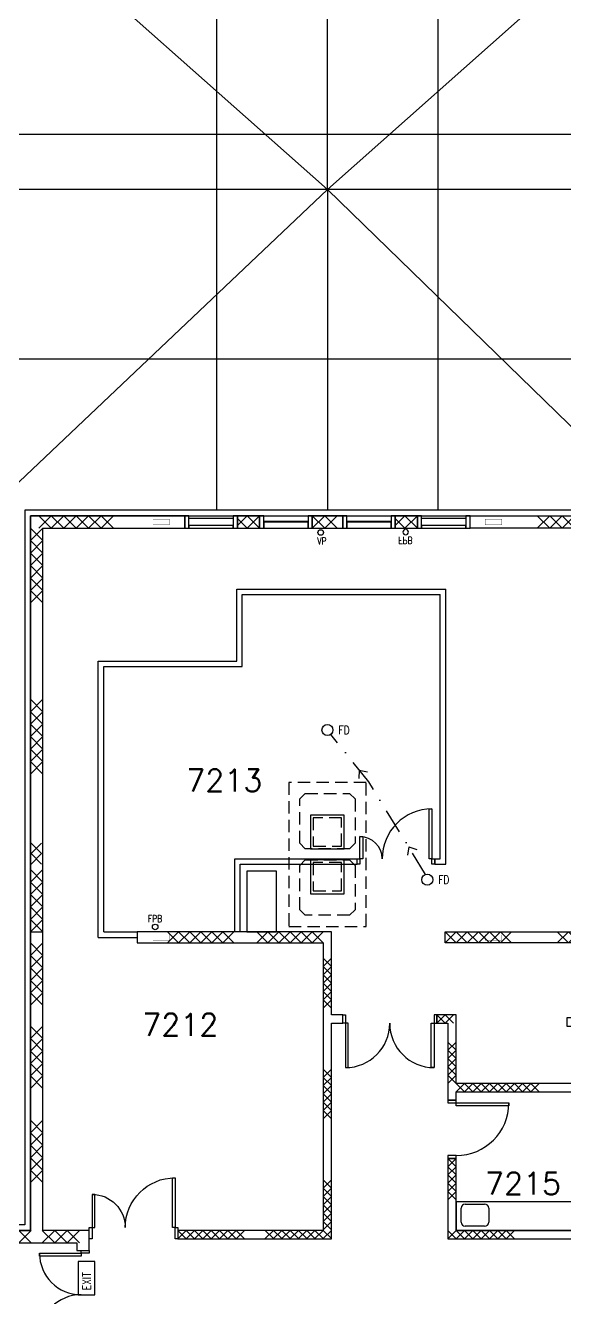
# Model space of a CAD drawing. Header units: millimetres. Extents: x -68474 to 336725, y -113450 to 40976.
# Drawn here: x 102547 to 112282, y -80000 to -57038 of the extents above; entities that cross this region are included whole.
import ezdxf

# ---------------------------------------------------------------- set-up
doc = ezdxf.new("R2010")
doc.units = ezdxf.units.MM
doc.header["$LTSCALE"] = 900
doc.linetypes.add('s5152a$0$DASHDOT', pattern=[1, 0.5, -0.25, 0, -0.25])
doc.linetypes.add('s5152a$0$HIDDEN', pattern=[0.375, 0.25, -0.125])
for name, color, linetype in [('s5152a$0$12', 7, 'Continuous'), ('s5152a$0$20', 7, 'Continuous'), ('s5152a$0$22', 7, 'Continuous'), ('s5152a$0$23', 7, 'Continuous'), ('s5152a$0$25', 7, 'Continuous'), ('s5152a$0$30', 7, 'Continuous'), ('s5152a$0$31', 7, 'Continuous'), ('s5152a$0$45', 7, 'Continuous'), ('s5152a$0$49', 7, 'Continuous'), ('s5152a$0$56', 7, 'Continuous'), ('s5152a$0$6', 7, 'Continuous'), ('s5152a$0$7', 7, 'Continuous'), ('s5152a$0$ex_hid', 252, 's5152a$0$HIDDEN'), ('s5152a$0$new_dim', 9, 'Continuous'), ('s5152a$0$new_dr', 9, 'Continuous'), ('s5152a$0$new_part', 7, 'Continuous'), ('s5152a$0$ROOM-NO', 4, 'Continuous')]:
    doc.layers.add(name, color=color, linetype=linetype)
doc.styles.add('s5152a$0$STANDARD', font='SIMPLEX')

# ---------------------------------------------------------------- blocks, each defined once
blk = doc.blocks.new('s5152a$0$CH225')
at = {"layer": 's5152a$0$22', "color": 14, "linetype": 'Continuous'}
for points in [[(0, 0), (0.225, 0.225), (0.45, 0), (0.675, 0.225), (0.9, 0), (1.125, 0.225), (1.35, 0)], [(0, 0.225), (0.225, 0), (0.45, 0.225), (0.675, 0), (0.9, 0.225), (1.125, 0), (1.35, 0.225)]]:
    blk.add_lwpolyline(points, dxfattribs=at)
blk = doc.blocks.new('s5152a$0$H900')
at = {"layer": 's5152a$0$22', "color": 1, "linetype": 'Continuous'}
for points in [[(0, 0), (0.15, 0.15), (0.3, 0), (0.45, 0.15), (0.6, 0), (0.75, 0.15), (0.9, 0)], [(0, 0.15), (0.15, 0), (0.3, 0.15), (0.45, 0), (0.6, 0.15), (0.75, 0), (0.9, 0.15)]]:
    blk.add_lwpolyline(points, dxfattribs=at)
blk = doc.blocks.new('s5152a$0$H1200')
at = {"layer": 's5152a$0$22', "color": 1, "linetype": 'Continuous'}
for points in [[(0, 0), (0.15, 0.15), (0.3, 0), (0.45, 0.15), (0.6, 0), (0.75, 0.15), (0.9, 0), (1.05, 0.15), (1.2, 0)], [(0, 0.15), (0.15, 0), (0.3, 0.15), (0.45, 0), (0.6, 0.15), (0.75, 0), (0.9, 0.15), (1.05, 0), (1.2, 0.15)]]:
    blk.add_lwpolyline(points, dxfattribs=at)
blk = doc.blocks.new('s5152a$0$FD')
at = {"layer": 's5152a$0$45', "color": 10, "linetype": 'Continuous'}
blk.add_circle((0, 0), 0.1, dxfattribs=at)
at = {"layer": 's5152a$0$45', "color": 10, "linetype": 'Continuous', "style": 's5152a$0$STANDARD', "width": 0.8}
blk.add_text('FD', height=0.15, dxfattribs=at).set_placement((0.2, -0.075))
blk = doc.blocks.new('s5152a$0$H300')
at = {"layer": 's5152a$0$22', "color": 1, "linetype": 'Continuous'}
for points in [[(0, 0), (0.15, 0.15), (0.3, 0)], [(0, 0.15), (0.15, 0), (0.3, 0.15)]]:
    blk.add_lwpolyline(points, dxfattribs=at)
blk = doc.blocks.new('s5152a$0$FPB')
at = {"layer": 's5152a$0$45', "color": 15, "linetype": 'Continuous'}
blk.add_circle((0, 0), 0.05, dxfattribs=at)
at = {"layer": 's5152a$0$45', "color": 15, "linetype": 'Continuous', "style": 's5152a$0$STANDARD', "width": 0.8}
blk.add_text('FPB', height=0.125, dxfattribs=at).set_placement((-0.1323, 0.0875))
blk = doc.blocks.new('s5152a$0$D1600E')
at = {"layer": 's5152a$0$30', "linetype": 'Continuous'}
for points in [[(0.05, 0.2), (0.1, 0.2), (0.1, 1.1), (0.05, 1.1)], [(1.55, 0.2), (1.5, 0.2), (1.5, 0.8), (1.55, 0.8)], [(0, 0), (0.05, 0), (0.05, 0.2), (0, 0.2)], [(1.55, 0), (1.6, 0), (1.6, 0.2), (1.55, 0.2)]]:
    blk.add_lwpolyline(points, close=True, dxfattribs=at)
for centre, radius, start, end in [((0.05, 0.2), 0.900002, 0, 90), ((1.550003, 0.2), 0.600001, 90, 179.999994)]:
    blk.add_arc(centre, radius, start, end, dxfattribs=at)
blk = doc.blocks.new('s5152a$0$EXIT')
at = {"layer": 's5152a$0$56', "color": 1, "linetype": 'Continuous'}
blk.add_lwpolyline([(0, 0), (0.6, 0), (0.6, 0.3), (0, 0.3)], close=True, dxfattribs=at)
at = {"layer": 's5152a$0$56', "color": 1, "linetype": 'Continuous', "style": 's5152a$0$STANDARD', "width": 0.8}
blk.add_text('EXIT', height=0.15, dxfattribs=at).set_placement((0.0816, 0.0747))
blk = doc.blocks.new('s5152a$0$H750')
at = {"layer": 's5152a$0$22', "color": 11, "linetype": 'Continuous'}
for points in [[(0, 0.15), (0.15, 0), (0.3, 0.15), (0.45, 0), (0.6, 0.15), (0.75, 0)], [(0, 0), (0.15, 0.15), (0.3, 0), (0.45, 0.15), (0.6, 0), (0.75, 0.15)]]:
    blk.add_lwpolyline(points, dxfattribs=at)
blk = doc.blocks.new('s5152a$0$D1050B')
at = {"layer": 's5152a$0$30', "color": 14, "linetype": 'Continuous'}
blk.add_lwpolyline([(0.05, 0.15), (0.05, 1.1), (0.1, 1.1), (0.1, 0.15), (0, 0.15), (0, 0), (0.05, 0), (0.05, 0.15)], dxfattribs=at)
blk.add_lwpolyline([(1, 0), (1.05, 0), (1.05, 0.15), (1, 0.15)], close=True, dxfattribs=at)
blk.add_arc((0.05, 0.15), 0.95, 0, 90, dxfattribs=at)
blk = doc.blocks.new('s5152a$0$D1700B')
at = {"layer": 's5152a$0$30', "color": 14, "linetype": 'Continuous'}
for points in [[(0, 0), (0.05, 0), (0.05, 0.95), (0.1, 0.95), (0.1, 0.15), (0, 0.15), (0, 0)], [(1.7, 0), (1.65, 0), (1.65, 0.95), (1.6, 0.95), (1.6, 0.15), (1.7, 0.15), (1.7, 0)]]:
    blk.add_lwpolyline(points, dxfattribs=at)
for centre, start, end in [((0.05, 0.15), 0, 90), ((1.650003, 0.15), 90, 180)]:
    blk.add_arc(centre, 0.800001, start, end, dxfattribs=at)
blk = doc.blocks.new('s5152a$0$D1600B')
at = {"layer": 's5152a$0$30', "color": 4, "linetype": 'Continuous'}
for points in [[(0.05, 0.15), (0.1, 0.15), (0.1, 0.9), (0.05, 0.9)], [(1.55, 0.15), (1.5, 0.15), (1.5, 0.9), (1.55, 0.9)], [(0, 0), (0.05, 0), (0.05, 0.15), (0, 0.15)], [(1.6, 0), (1.55, 0), (1.55, 0.15), (1.6, 0.15)]]:
    blk.add_lwpolyline(points, close=True, dxfattribs=at)
for centre, start, end in [((0.05, 0.15), 0, 90), ((1.550003, 0.15), 90, 180)]:
    blk.add_arc(centre, 0.750001, start, end, dxfattribs=at)
blk = doc.blocks.new('s5152a$0$INSINK')
at = {"layer": 's5152a$0$49', "color": 2, "linetype": 'Continuous'}
for p, q in [((0, 0.075), (0, 0.325)), ((0.075, 0.4), (0.425, 0.4)), ((0.5, 0.325), (0.5, 0.075)), ((0.425, 0), (0.075, 0))]:
    blk.add_line(p, q, dxfattribs=at)
for centre, start, end in [((0.075, 0.325001), 89.999997, 179.999997), ((0.425001, 0.325001), 0, 90), ((0.075, 0.075), 179.999997, 269.999997), ((0.425001, 0.075), 270, 0)]:
    blk.add_arc(centre, 0.075, start, end, dxfattribs=at)

msp = doc.modelspace()

# ---------------------------------------------------------------- linework, layer by layer
at = {"layer": 's5152a$0$12', "color": 8, "linetype": 'Continuous'}
msp.add_line((126000.1, -59999.9), (108000, -59999.9), dxfattribs=at)
at = {"layer": 's5152a$0$20', "color": 11, "linetype": 'Continuous'}
for p, q in [((102637.6, -73399.9), (102862.6, -73399.9)), ((110325.1, -77487.4), (110175.1, -77487.4)), ((110175.1, -77487.4), (110175.1, -78937.4)), ((110325.1, -78787.4), (110325.1, -77487.4)), ((110175.1, -78937.4), (111825.1, -78937.4)), ((111825.1, -78787.4), (110325.1, -78787.4)), ((113175.1, -78787.4), (111825.1, -78787.4)), ((111825.1, -78937.4), (121650.6, -78937.4))]:
    msp.add_line(p, q, dxfattribs=at)
at = {"layer": 's5152a$0$20', "linetype": 'Continuous'}
for points in [[(105425.1, -65886.9), (102637.1, -65886.9), (102637.1, -78787.4), (101800.2, -78787.4), (101800.2, -79149.9), (102025.2, -79149.9), (102025.2, -79012.4), (103475.2, -79012.4), (103475.2, -79149.9), (103700.2, -79149.9), (103700.2, -78787.4), (102862.1, -78787.4), (102862.1, -66111.9), (105425.1, -66111.9)], [(106375.1, -66111.9), (106775.1, -66111.9), (106775.1, -65886.9), (106375.1, -65886.9)], [(107725.1, -66111.9), (108275.1, -66111.9), (108275.1, -65886.9), (107725.1, -65886.9)], [(109225.1, -66111.9), (109625.1, -66111.9), (109625.1, -65886.9), (109225.1, -65886.9)], [(110125.1, -73599.9), (110125.1, -73399.9), (113137.6, -73399.9), (113137.6, -66111.9), (110575.1, -66111.9), (110575.1, -65886.9), (113363.1, -65886.9), (113363.1, -73399.9), (113463.1, -73399.9), (113463.1, -73599.9), (113363.1, -73599.9)]]:
    msp.add_lwpolyline(points, close=True, dxfattribs=at)
at = {"layer": 's5152a$0$20', "color": 11, "linetype": 'Continuous'}
for points in [[(107925.1, -78786.9), (105300.2, -78787.4), (105300.2, -78937.4), (108075.1, -78937.4), (108075.1, -78786.9), (108075.1, -75049.4), (108275.1, -75049.4), (108275.1, -74899.4), (108075.1, -74899.4), (108075.1, -73599.9), (108075.1, -73399.9), (104563.1, -73399.9), (104563.1, -73599.9), (107925.1, -73599.9)], [(109975.1, -74899.4), (109975.1, -75049.4), (110175.1, -75049.4), (110175.1, -76437.4), (110325.1, -76437.4), (110325.1, -76287.4), (113175.1, -76287.4), (113175.1, -76437.4), (113325.1, -76437.4), (113325.1, -74949.4), (112325.1, -74949.4), (112325.1, -75099.4), (113175.1, -75099.4), (113175.1, -76137.4), (110325.1, -76137.4), (110325.1, -74899.4)]]:
    msp.add_lwpolyline(points, close=True, dxfattribs=at)
at = {"layer": 's5152a$0$22', "linetype": 'Continuous'}
for points in [[(106375.1, -66061.9), (106550.1, -65886.9), (106775.1, -66111.9)], [(106375.1, -65936.9), (106550.1, -66111.9), (106775.1, -65886.9)], [(109225.1, -65936.9), (109400.1, -66111.9), (109625.1, -65886.9)], [(109225.1, -66061.9), (109400.1, -65886.9), (109625.1, -66111.9)]]:
    msp.add_lwpolyline(points, dxfattribs=at)
at = {"layer": 's5152a$0$22', "color": 11, "linetype": 'Continuous'}
for points in [[(102650.1, -79012.4), (102425.1, -78787.4), (102200.1, -79012.4), (101975.1, -78787.4)], [(102650.1, -78787.4), (102425.1, -79012.4), (102200.1, -78787.4), (101975.1, -79012.4)], [(102850.1, -79012.4), (103075.1, -78787.4), (103300.1, -79012.4), (103525.1, -78787.4)], [(102850.1, -78787.4), (103075.1, -79012.4), (103300.1, -78787.4), (103525.1, -79012.4)]]:
    msp.add_lwpolyline(points, dxfattribs=at)
at = {"layer": 's5152a$0$23', "color": 14, "linetype": 'Continuous'}
for points in [[(105425.1, -66111.9), (105500.1, -66111.9), (105500.1, -65886.9), (105425.1, -65886.9)], [(105500.1, -65886.9), (106300.1, -65886.9), (106300.1, -65936.9), (105500.1, -65936.9)], [(106300.1, -66111.9), (106375.1, -66111.9), (106375.1, -65886.9), (106300.1, -65886.9)], [(106775.1, -66111.9), (106850.1, -66111.9), (106850.1, -65886.9), (106775.1, -65886.9)], [(106850.1, -65886.9), (107650.1, -65886.9), (107650.1, -65994.4), (106850.1, -65994.4)], [(107650.1, -66111.9), (107725.1, -66111.9), (107725.1, -65886.9), (107650.1, -65886.9)], [(108275.1, -66111.9), (108350.1, -66111.9), (108350.1, -65886.9), (108275.1, -65886.9)], [(108350.1, -65886.9), (109150.1, -65886.9), (109150.1, -65994.4), (108350.1, -65994.4)], [(109150.1, -66111.9), (109225.1, -66111.9), (109225.1, -65886.9), (109150.1, -65886.9)], [(109625.1, -66111.9), (109700.1, -66111.9), (109700.1, -65886.9), (109625.1, -65886.9)], [(109700.1, -65886.9), (110500.1, -65886.9), (110500.1, -65936.9), (109700.1, -65936.9)], [(110500.1, -66111.9), (110575.1, -66111.9), (110575.1, -65886.9), (110500.1, -65886.9)], [(105500.1, -66111.9), (106300.1, -66111.9), (106300.1, -66061.9), (105500.1, -66061.9)], [(106850.1, -66111.9), (107650.1, -66111.9), (107650.1, -66004.4), (106850.1, -66004.4)], [(108350.1, -66111.9), (109150.1, -66111.9), (109150.1, -66004.4), (108350.1, -66004.4)], [(109700.1, -66111.9), (110500.1, -66111.9), (110500.1, -66061.9), (109700.1, -66061.9)]]:
    msp.add_lwpolyline(points, close=True, dxfattribs=at)
at = {"layer": 's5152a$0$25', "linetype": 'Continuous'}
msp.add_lwpolyline([(101800.2, -78687.4), (101700.2, -78687.4), (101700.2, -79149.9), (101800.2, -79149.9), (101800.2, -78787.4), (102638.1, -78787.4), (102637.1, -65886.9), (113363.1, -65886.9), (113363.1, -73399.9), (113463.1, -73399.9), (113463.1, -65786.9), (102537.1, -65786.9), (102538.1, -73287.4), (102538.1, -78687.4)], close=True, dxfattribs=at)
at = {"layer": 's5152a$0$31', "color": 1, "linetype": 'Continuous'}
msp.add_lwpolyline([(107081.75692, -73399.9), (107081.75692, -72304.23362), (106545.21075, -72304.23362), (106545.21075, -73399.9)], close=True, dxfattribs=at)
at = {"layer": 's5152a$0$31', "color": 14, "linetype": 'Continuous'}
msp.add_lwpolyline([(110325.1, -78787.4), (113175.1, -78787.4), (113175.1, -78274.9), (110325.1, -78274.9)], close=True, dxfattribs=at)
at = {"layer": 's5152a$0$45', "color": 8, "linetype": 'Continuous'}
for p, q in [((108000, -59999.9), (108000, -49075)), ((99181.3, -52174.5), (108000, -59999.9)), ((116818.7, -52174.5), (108000, -59999.9)), ((108000, -59999.9), (101150, -59999.9)), ((108000, -59999.9), (116821.2, -68572.6)), ((108000, -59999.9), (108000, -65786.9))]:
    msp.add_line(p, q, dxfattribs=at)
msp.add_lwpolyline([(108000, -59999.9), (102087, -65600), (99178.8, -68572.6)], dxfattribs=at)
at = {"layer": 's5152a$0$45', "color": 8, "linetype": 's5152a$0$HIDDEN'}
for points in [[(107300.1, -73299.9), (108700.1, -73299.9), (108700.1, -70699.9), (107300.1, -70699.9)], [(107600.1, -71899.9), (107500.1, -71799.9), (107500.1, -70999.9), (107600.1, -70899.9), (108400.1, -70899.9), (108500.1, -70999.9), (108500.1, -71799.9), (108400.1, -71899.9)], [(107745.1, -71849.9), (108255.1, -71849.9), (108255.1, -71339.9), (107745.1, -71339.9)], [(107500.1, -72199.9), (107600.1, -72099.9), (108400.1, -72099.9), (108500.1, -72199.9), (108500.1, -72999.9), (108400.1, -73099.9), (107600.1, -73099.9), (107500.1, -72999.9)], [(107745.1, -72659.9), (108255.1, -72659.9), (108255.1, -72149.9), (107745.1, -72149.9)]]:
    msp.add_lwpolyline(points, close=True, dxfattribs=at)
at = {"layer": 's5152a$0$45', "color": 8, "linetype": 'Continuous'}
for points in [[(107695.1, -71899.9), (108305.1, -71899.9), (108305.1, -71289.9), (107695.1, -71289.9)], [(107695.1, -72709.9), (108305.1, -72709.9), (108305.1, -72099.9), (107695.1, -72099.9)]]:
    msp.add_lwpolyline(points, close=True, dxfattribs=at)
at = {"layer": 's5152a$0$45', "color": 15, "linetype": 'Continuous'}
msp.add_circle((107878.6, -66189.5), 50, dxfattribs=at)
at = {"layer": 's5152a$0$45', "linetype": 'Continuous'}
msp.add_ellipse((109802.15342, -72458.01918), major_axis=(-70.71054, 70.71054), ratio=1, start_param=3.926990817, end_param=10.2101761242, dxfattribs=at)
at = {"layer": 's5152a$0$6', "color": 3, "linetype": 'Continuous', "const_width": 5}
for points in [[(104850.1, -66049.9), (105150.1, -66049.9), (105150.1, -65949.9), (104850.1, -65949.9)], [(110850.1, -66049.9), (111150.1, -66049.9), (111150.1, -65949.9), (110850.1, -65949.9)], [(104850.1, -73549.9), (105150.1, -73549.9), (105150.1, -73449.9), (104850.1, -73449.9)], [(110850.1, -73549.9), (111150.1, -73549.9), (111150.1, -73449.9), (110850.1, -73449.9)]]:
    msp.add_lwpolyline(points, close=True, dxfattribs=at)
at = {"layer": 's5152a$0$7', "color": 10, "linetype": 'Continuous'}
for p, q in [((106000.1, -65786.9), (106000.1, -49075)), ((110000.1, -65786.9), (110000.1, -49075)), ((101150, -58999.3), (113222.6, -58999.3)), ((97900, -63053.2), (113187.72265, -63053.2))]:
    msp.add_line(p, q, dxfattribs=at)
at = {"layer": 's5152a$0$ex_hid', "color": 7, "linetype": 's5152a$0$DASHDOT'}
for p, q in [((108744.82629, -70691.32646), (108062.39301, -69834.32749)), ((108574.63644, -70477.60222), (108567.62076, -70628.82657)), ((108574.63644, -70477.60222), (108722.91666, -70508.11449)), ((109772.44101, -72362.5355), (108744.82629, -70691.32646)), ((109467.50488, -71866.6181), (109444.35277, -72016.22426)), ((109467.50488, -71866.6181), (109611.67034, -71912.81705))]:
    msp.add_line(p, q, dxfattribs=at)
at = {"layer": 's5152a$0$new_dim'}
for p, q in [((109937.6, -72079.9), (110037.6, -72079.9)), ((109937.6, -72179.9), (110137.6, -72179.9))]:
    msp.add_line(p, q, dxfattribs=at)
at = {"layer": 's5152a$0$new_dr', "color": 2}
for points in [[(109887.6, -72079.9), (109837.6, -72079.9), (109837.6, -71179.9), (109887.6, -71179.9)], [(108637.6, -72079.9), (108587.6, -72079.9), (108587.6, -71679.9), (108637.6, -71679.9)], [(108587.6, -72179.9), (108537.6, -72179.9), (108537.6, -72079.9), (108587.6, -72079.9)], [(109937.6, -72179.9), (109887.6, -72179.9), (109887.6, -72079.9), (109937.6, -72079.9)]]:
    msp.add_lwpolyline(points, close=True, dxfattribs=at)
for centre, radius, start, end in [((109887.6, -72079.9), 900, 90, 180), ((108587.6, -72079.9), 400, 0, 90)]:
    msp.add_arc(centre, radius, start, end, dxfattribs=at)
at = {"layer": 's5152a$0$new_part'}
for p, q in [((106362.1, -68511.9), (106362.1, -67211.9)), ((106362.1, -67211.9), (110137.6, -67211.9)), ((110137.6, -72179.9), (110137.6, -67211.9)), ((106462.1, -68611.9), (106462.1, -67311.9)), ((106462.1, -67311.9), (110037.6, -67311.9)), ((110037.6, -72079.9), (110037.6, -67311.9)), ((103862.1, -73499.9), (103862.1, -68511.9)), ((103862.1, -68511.9), (106362.1, -68511.9)), ((103962.1, -73399.9), (103962.1, -68611.9)), ((103962.1, -68611.9), (106462.1, -68611.9)), ((106325.1, -73399.9), (106325.1, -72079.9)), ((106325.1, -72079.9), (108537.6, -72079.9)), ((108537.6, -72179.9), (108537.6, -72079.9)), ((109937.6, -72179.9), (109937.6, -72079.9)), ((106425.1, -73399.9), (106425.1, -72179.9)), ((106425.1, -72179.9), (108537.6, -72179.9)), ((103962.1, -73399.9), (104563.1, -73399.9)), ((103862.1, -73499.9), (104563.1, -73499.9))]:
    msp.add_line(p, q, dxfattribs=at)

# ---------------------------------------------------------------- block references
at = {"zscale": 1000}
for name, p, xscale, yscale in [('s5152a$0$CH225', (102788.1, -66111.9), 999.9979999999999, 999.9979999999999), ('s5152a$0$H300', (107725.1, -66111.9), 1499.997, 1499.997), ('s5152a$0$CH225', (111788.1, -66111.9), 999.9979999999999, 999.9979999999999), ('s5152a$0$FPB', (109412.8, -66182.9), 999.9979999999999, -999.9979999999999), ('s5152a$0$FD', (108000.1, -69756.1), 999.9979999999999, 999.9979999999999), ('s5152a$0$FPB', (104889.5, -73309.9), 999.9979999999999, 999.9979999999999), ('s5152a$0$H900', (105113.1, -73599.9), 1332.997, 1332.997), ('s5152a$0$H900', (106725.4, -73599.9), 1332.997, 1332.997), ('s5152a$0$H900', (110125.1, -73599.9), 1332.997, 1332.997), ('s5152a$0$H900', (112150.4, -73599.9), 1332.997, 1332.997), ('s5152a$0$H300', (109975.1, -75049.4), 999.9979999999999, 999.9979999999999), ('s5152a$0$H750', (110325.1, -76287.4), 999.9979999999999, 999.9979999999999), ('s5152a$0$H750', (111075.1, -76287.4), 999.9979999999999, 999.9979999999999), ('s5152a$0$INSINK', (110414.1, -78712.7), 999.9979999999999, 999.9979999999999), ('s5152a$0$H1200', (105300.2, -78937.4), 999.9979999999999, 999.9979999999999), ('s5152a$0$H1200', (110175.1, -78937.4), 999.9979999999999, 999.9979999999999)]:
    msp.add_blockref(name, p, dxfattribs=dict(at, xscale=xscale, yscale=yscale))
for name, p, xscale, yscale, rotation in [('s5152a$0$CH225', (102862.1, -67461.9), 999.9979999999999, 999.9979999999999, 90), ('s5152a$0$CH225', (102863.1, -70549.9), 999.9979999999999, 999.9979999999999, 90), ('s5152a$0$H300', (102650.1, -71799.9), 1249.998, 1249.998, 270), ('s5152a$0$H750', (102862.6, -73399.9), 1499.997, 1499.997, 90), ('s5152a$0$H750', (102637.6, -73599.9), 1499.997, 1499.997, 270), ('s5152a$0$H900', (108075.1, -74774.9), 999.9979999999999, 999.9979999999999, 90), ('s5152a$0$D1700B', (109975.1, -74899.4), 999.9979999999999, 999.9979999999999, 180), ('s5152a$0$H750', (102637.6, -75099.9), 1499.997, 1499.997, 270), ('s5152a$0$H750', (110325.1, -76137.4), 999.9979999999999, 999.9979999999999, 90), ('s5152a$0$H900', (108075.1, -76774.9), 999.9979999999999, 999.9979999999999, 90), ('s5152a$0$D1050B', (110175.1, -76437.4), 999.9979999999999, 999.9979999999999, 270), ('s5152a$0$H750', (102637.6, -76799.9), 1499.997, 1499.997, 270), ('s5152a$0$H750', (110175.1, -77487.4), 999.9979999999999, 999.9979999999999, 270), ('s5152a$0$D1600E', (105300.2, -78937.4), 999.9979999999999, -999.9979999999999, 180), ('s5152a$0$H900', (108075.1, -78774.9), 999.9979999999999, 999.9979999999999, 90), ('s5152a$0$H1200', (108075.1, -78786.9), 999.9979999999999, 999.9979999999999, 180), ('s5152a$0$D1600B', (103700.2, -80749.9), 999.9979999999999, 999.9979999999999, 90), ('s5152a$0$EXIT', (103800.2, -79949.9), 999.9979999999999, 999.9979999999999, 90)]:
    msp.add_blockref(name, p, dxfattribs=dict(at, xscale=xscale, yscale=yscale, rotation=rotation))

# ---------------------------------------------------------------- texts
at = {"layer": 's5152a$0$45', "color": 15, "linetype": 'Continuous', "style": 's5152a$0$STANDARD', "width": 0.8}
msp.add_text('VP', height=125, dxfattribs=at).set_placement((107815.7, -66406.7))
at = {"layer": 's5152a$0$45', "linetype": 'Continuous', "style": 's5152a$0$STANDARD', "width": 0.8}
msp.add_text('FD', height=149.9997, dxfattribs=at).set_placement((110002.15302, -72533.11903))
at = {"layer": 's5152a$0$ROOM-NO', "style": 's5152a$0$STANDARD'}
for s, p in [('7213', (105451.36006, -70864.64414)), ('7212', (104657.30502, -75272.87277)), ('7215', (110847.66622, -78140.30575))]:
    msp.add_text(s, height=400, dxfattribs=at).set_placement(p)

doc.saveas('drawing.dxf')
